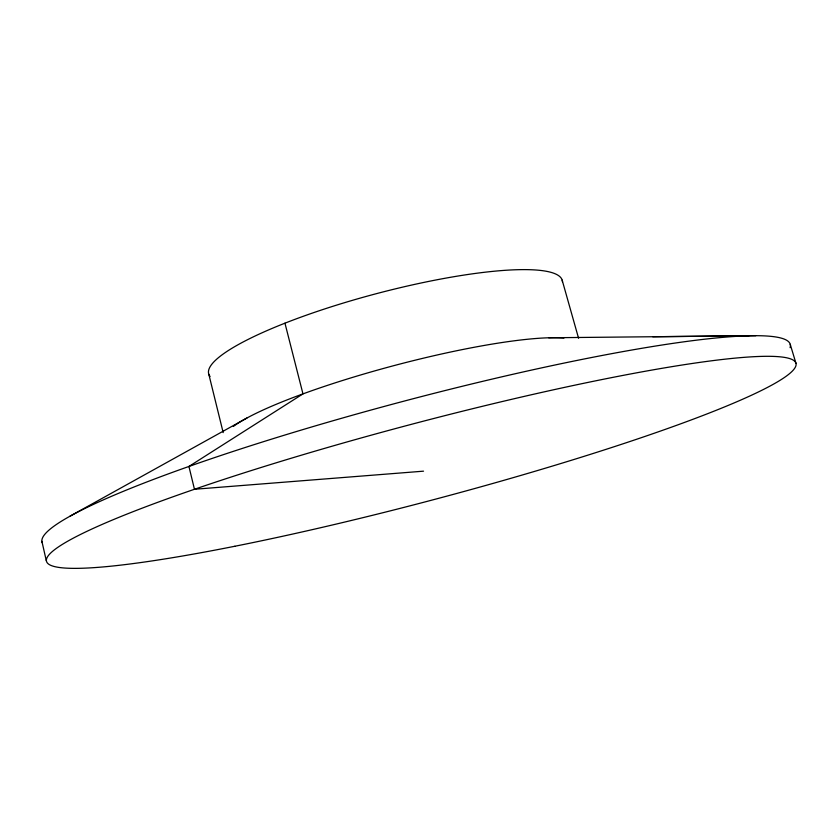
<?xml version="1.0" encoding="UTF-8"?>
<svg xmlns="http://www.w3.org/2000/svg" width="838" height="838" viewBox="0 0 838 838"><rect width="100%" height="100%" fill="white"/><g stroke="black" fill="none" stroke-linecap="round" stroke-linejoin="round"><path stroke-width="1.26" d="M70.025 516.187L246.896 418.036M423.525 471.166L194.458 489.266L188.927 466.462L302.968 393.881L284.951 323.175M548.733 337.777L748.889 335.787M652.75 336.74L755.813 335.692M790.224 344.313L795.953 363.283M562.172 280.154L578.576 338.269M208.809 374.23L223.191 432.607M41.9 541.338L46.3 560.727M210.087 376.471A182.841 34.599 -14.8 0 1 372.826 294.62A182.841 34.599 -14.8 0 1 562.445 281.851M233.331 426.458A183.962 27.287 -14.8 0 1 391.985 366.143A183.962 27.287 -14.8 0 1 563.953 338.06M42.298 542.815A386.947 43.785 -14.8 0 1 414.925 398.27A386.947 43.785 -14.8 0 1 790.087 347.644M234.818 546.261A387.638 39.26 -14.8 0 0 796.1 364.237A387.638 39.26 -14.8 0 0 232.66 476.529A387.638 39.26 -14.8 0 0 234.818 546.261"/></g></svg>
